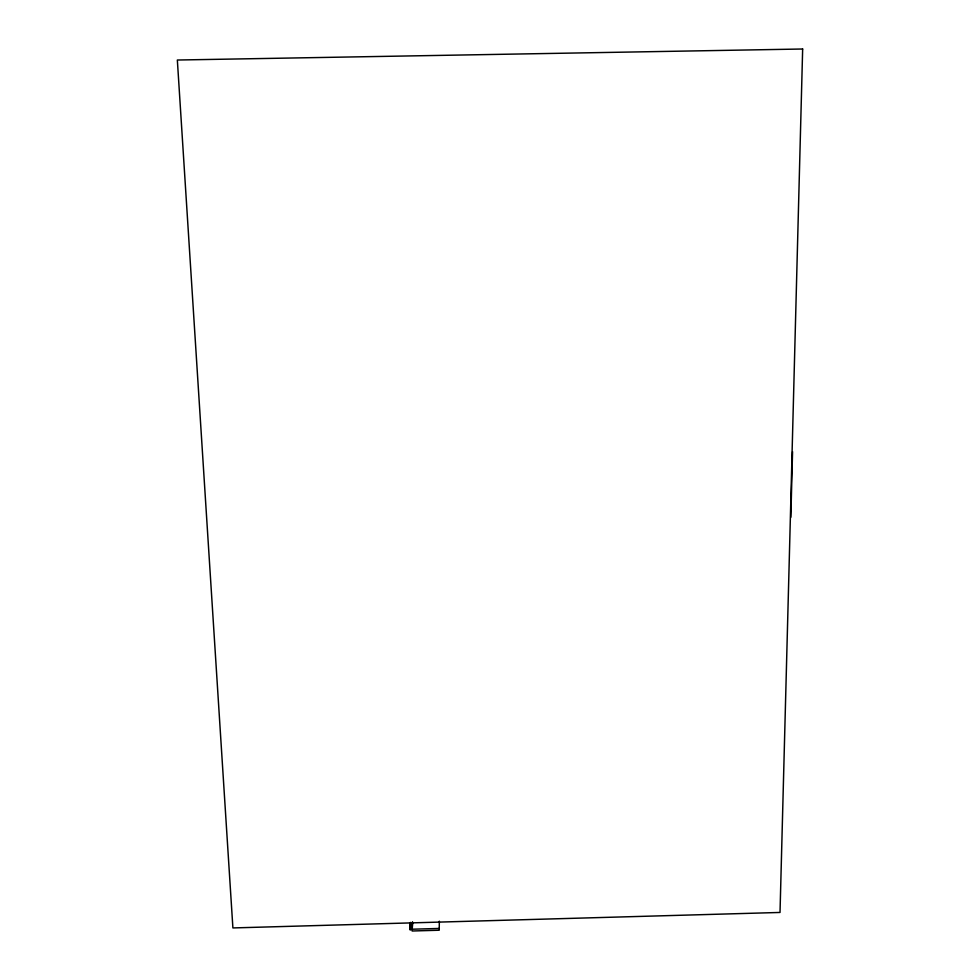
<?xml version="1.0" encoding="UTF-8"?>
<svg xmlns="http://www.w3.org/2000/svg" width="980" height="980" viewBox="0 0 980 980"><rect width="100%" height="100%" fill="white"/><g stroke="black" fill="none" stroke-linecap="round" stroke-linejoin="round"><path stroke-width="1.47" d="M790.848 517.269L792.563 451.658M439.346 921.188L439.199 930.228L412.127 931L412.666 922.29M412.507 921.984L412.066 929.212L439.15 928.452M410.718 922.339L410.13 929.983L409.885 922.976M412.225 929.457L410.265 929.505L410.228 928.44M412.004 923.221L412.163 927.668M802.657 49L780.019 912.454L232.897 927.938L177.343 60.025L802.657 49"/></g></svg>
